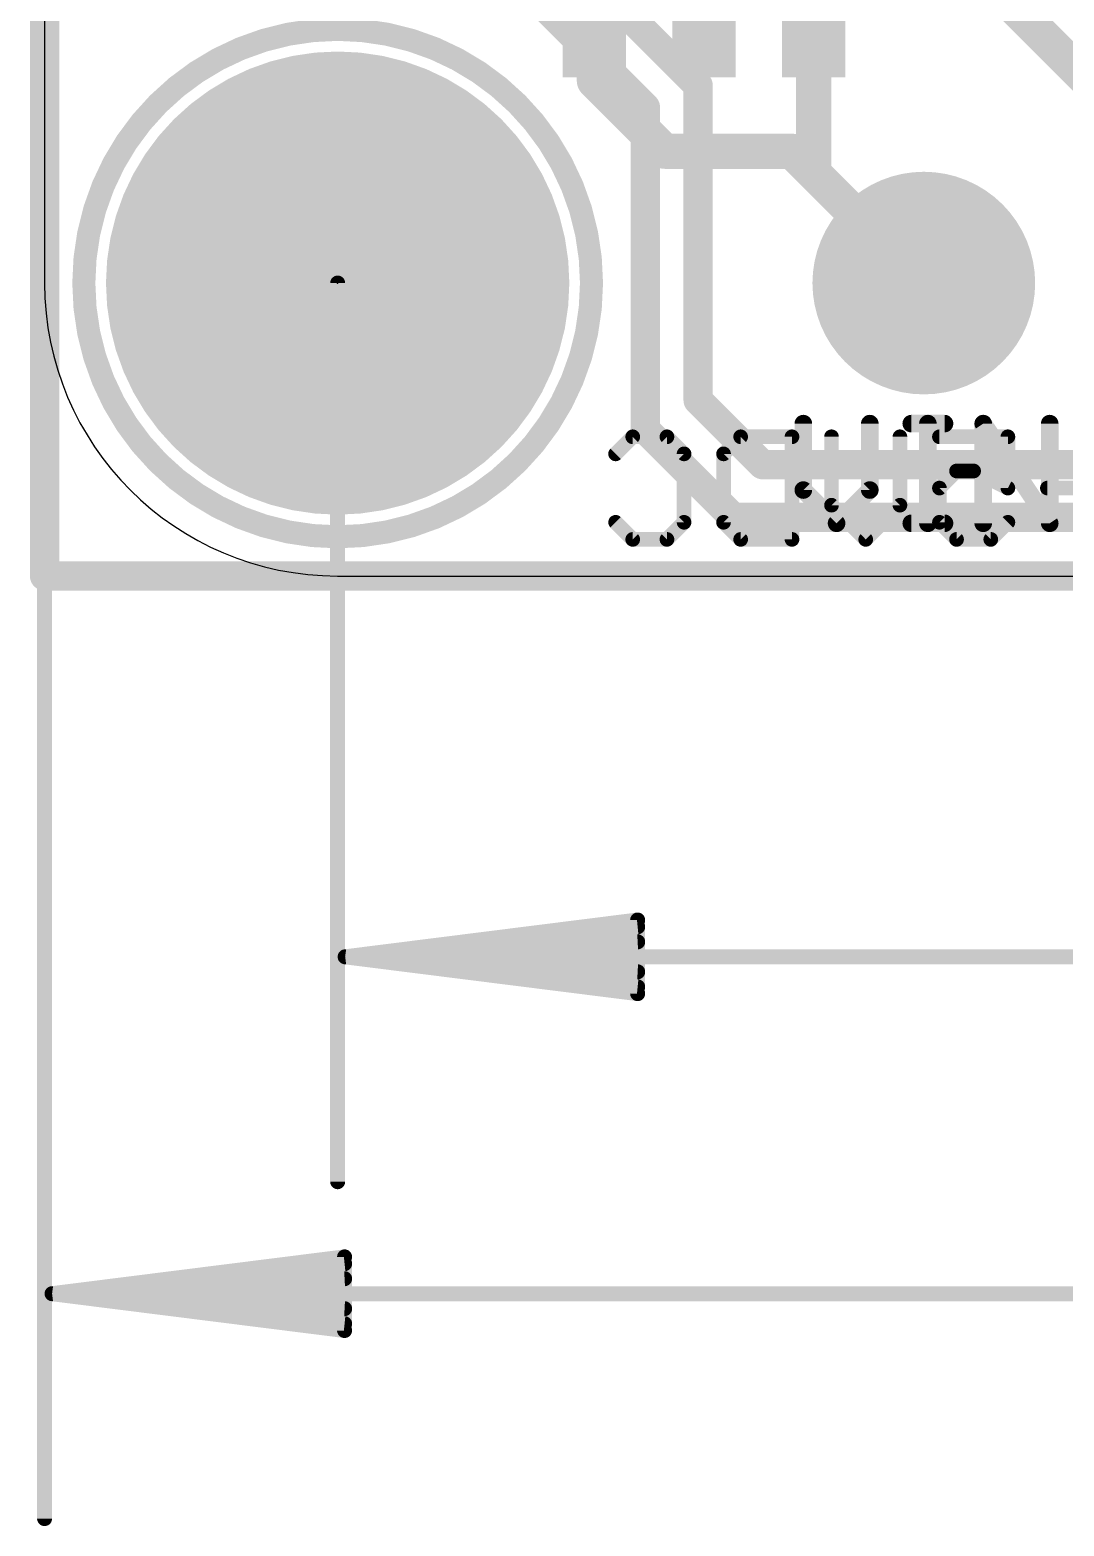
# Model space of a CAD drawing. Extents: x -0.1 to 34.1, y -8.2 to 23.
# Drawn here: x -0.13 to 8.84, y -8.24 to 4.74 of the extents above; entities that cross this region are included whole.
import ezdxf

# ---------------------------------------------------------------- set-up
doc = ezdxf.new("R2010")
doc.units = 0
for name, color, linetype in [('1', 12, 'CONTINUOUS'), ('16', 5, 'CONTINUOUS'), ('17', 110, 'CONTINUOUS'), ('20', 53, 'CONTINUOUS'), ('21', 40, 'CONTINUOUS'), ('22', 6, 'CONTINUOUS'), ('23', 40, 'CONTINUOUS'), ('47', 253, 'CONTINUOUS')]:
    doc.layers.add(name, color=color, linetype=linetype)

# ---------------------------------------------------------------- blocks, each defined once
blk = doc.blocks.new('ROUNDP')
at = {"const_width": 0.5}
blk.add_lwpolyline([(0, -0.25, 1), (0, 0.25, 1), (0, -0.25)], format="xyb", dxfattribs=at)
blk = doc.blocks.new('RECT')
blk.add_solid([(-0.5, -0.5), (0.5, -0.5), (-0.5, 0.5), (0.5, 0.5)])

msp = doc.modelspace()

# ---------------------------------------------------------------- linework, layer by layer
at = {"layer": '1'}
for points, const_width in [([(0, 0), (0, 22.86)], 0.254), ([(4.765, 4.2926), (4.765, 4.9229)], 0.3048), ([(6.665, 4.9229), (6.665, 3.495)], 0.3048), ([(10.16, 3.175), (8.321, 5.014)], 0.3048), ([(5.3746, 3.683), (4.765, 4.2926)], 0.3048), ([(6.477, 3.683), (5.3746, 3.683)], 0.3048), ([(7.62, 2.54), (6.477, 3.683)], 0.3048), ([(7.62, 2.54), (6.665, 3.495)], 0.3048), ([(25.4, 0), (0, 0)], 0.254)]:
    msp.add_lwpolyline(points, dxfattribs=dict(at, const_width=const_width))
for points, const_width in [([(4.8189, 4.3465, 1), (4.7111, 4.2388)], 0.1524), ([(4.6888, 4.2926, 1), (4.8412, 4.2926)], 0.1524), ([(5.3746, 3.7592, 1), (5.3746, 3.6068)], 0.1524), ([(5.3208, 3.6291, 1), (5.4285, 3.7369)], 0.1524), ([(6.5309, 3.7369, 1), (6.4231, 3.6291)], 0.1524), ([(6.477, 3.6068, 1), (6.477, 3.7592)], 0.1524), ([(6.7189, 3.5489, 1), (6.6111, 3.4411)], 0.1524), ([(6.5888, 3.495, 1), (6.7412, 3.495)], 0.1524), ([(7.5661, 2.4861, 1), (7.6739, 2.5939)], 0.1524), ([(7.5661, 2.4861, 1), (7.6739, 2.5939)], 0.1524), ([(0, 0.0635, 1), (0, -0.0635)], 0.127), ([(-0.0635, 0, 1), (0.0635, 0)], 0.127)]:
    msp.add_lwpolyline(points, format="xyb", dxfattribs=dict(at, const_width=const_width))
at = {"layer": '16', "const_width": 0.254}
for points in [[(0, 0), (0, 22.86)], [(3.3598, 5.9112), (5.207, 4.064)], [(4.1345, 5.7831), (5.6642, 4.2534)], [(5.6642, 4.2534), (5.6642, 1.524)], [(5.207, 4.064), (5.207, 1.27)], [(5.6642, 1.524), (6.223, 0.9652)], [(5.207, 1.27), (5.969, 0.508)], [(6.223, 0.9652), (13.716, 0.9652)], [(5.969, 0.508), (16.383, 0.508)], [(25.4, 0), (0, 0)]]:
    msp.add_lwpolyline(points, dxfattribs=at)
at = {"layer": '16', "const_width": 0.127}
for points in [[(5.7277, 4.2534, 1), (5.6007, 4.2534)], [(5.6193, 4.2085, 1), (5.7091, 4.2983)], [(5.2705, 4.064, 1), (5.1435, 4.064)], [(5.1621, 4.0191, 1), (5.2519, 4.1089)], [(5.7091, 1.5689, 1), (5.6193, 1.4791)], [(5.6007, 1.524, 1), (5.7277, 1.524)], [(5.2519, 1.3149, 1), (5.1621, 1.2251)], [(5.1435, 1.27, 1), (5.2705, 1.27)], [(6.223, 1.0287, 1), (6.223, 0.9017)], [(6.1781, 0.9203, 1), (6.2679, 1.0101)], [(5.969, 0.5715, 1), (5.969, 0.4445)], [(5.9241, 0.4631, 1), (6.0139, 0.5529)], [(0, 0.0635, 1), (0, -0.0635)], [(-0.0635, 0, 1), (0.0635, 0)]]:
    msp.add_lwpolyline(points, format="xyb", dxfattribs=at)
at = {"layer": '20'}
for p, q in [((0, 20.32), (0, 2.54)), ((2.54, 0), (22.86, 0))]:
    msp.add_line(p, q, dxfattribs=at)
msp.add_arc((2.54, 2.54), 2.54, 180, 270, dxfattribs=at)
at = {"layer": '21'}
for points, const_width in [([(2.54, 0.34, 1), (2.54, 4.74, 1), (2.54, 0.34)], 0.2), ([(6.6139, 1.3215, 1), (6.5377, 1.3215)], 0.0762), ([(7.1902, 1.3215, 1), (7.114, 1.3215)], 0.0762), ([(7.5114, 1.3596, 1), (7.5114, 1.2834)], 0.0762), ([(7.6935, 1.3215, 1), (7.6173, 1.3215)], 0.0762), ([(7.7995, 1.2834, 1), (7.7995, 1.3596)], 0.0762), ([(8.1667, 1.3427, 1), (8.1033, 1.3004)], 0.0762), ([(8.1731, 1.3215, 1), (8.0969, 1.3215)], 0.0762), ([(8.7494, 1.3215, 1), (8.6732, 1.3215)], 0.0762), ([(6.6028, 0.7723, 1), (6.5489, 0.7184)], 0.0762), ([(6.5377, 0.7453, 1), (6.6139, 0.7453)], 0.0762), ([(7.114, 0.7453, 1), (7.1902, 0.7453)], 0.0762), ([(7.179, 0.7184, 1), (7.1251, 0.7723)], 0.0762), ([(6.837, 0.4841, 1), (6.8909, 0.4303)], 0.0762), ([(6.837, 0.4303, 1), (6.8909, 0.4841)], 0.0762), ([(7.5114, 0.4953, 1), (7.5114, 0.4191)], 0.0762), ([(7.7995, 0.4191, 1), (7.7995, 0.4953)], 0.0762), ([(7.6173, 0.4572, 1), (7.6935, 0.4572)], 0.0762), ([(8.0969, 0.4572, 1), (8.1731, 0.4572)], 0.0762), ([(8.6732, 0.4572, 1), (8.7494, 0.4572)], 0.0762), ([(8.6796, 0.4361, 1), (8.743, 0.4783)], 0.0762)]:
    msp.add_lwpolyline(points, format="xyb", dxfattribs=dict(at, const_width=const_width))
at = {"layer": '21', "const_width": 0.1524}
for points in [[(6.5758, 1.3215), (6.5758, 0.7453)], [(7.1521, 0.7453), (7.1521, 1.3215)], [(7.5114, 1.3215), (7.7995, 1.3215)], [(7.6554, 0.4572), (7.6554, 1.3215)], [(8.135, 0.4572), (8.135, 1.3215)], [(8.135, 1.3215), (8.7113, 0.4572)], [(8.7113, 0.4572), (8.7113, 1.3215)], [(6.5758, 0.7453), (6.864, 0.4572)], [(6.864, 0.4572), (7.1521, 0.7453)], [(7.5114, 0.4572), (7.7995, 0.4572)]]:
    msp.add_lwpolyline(points, dxfattribs=at)
at = {"layer": '22', "const_width": 0.127}
for points in [[(4.949, 1.059), (5.0973, 1.2073)], [(5.0973, 1.2073), (5.3939, 1.2073)], [(5.3939, 1.2073), (5.5422, 1.059)], [(5.8845, 1.059), (6.0328, 1.2073)], [(6.0328, 1.2073), (6.4777, 1.2073)], [(6.4777, 1.2073), (6.4777, 0.3175)], [(6.82, 0.6141), (6.82, 1.2073)], [(7.4132, 1.2073), (7.4132, 0.6141)], [(7.7555, 1.2073), (8.3487, 1.2073)], [(8.3487, 1.2073), (8.3487, 0.7624)], [(5.5422, 1.059), (5.5422, 0.4658)], [(5.8845, 0.4658), (5.8845, 1.059)], [(7.9038, 0.9107), (7.7555, 0.7624)], [(8.0521, 0.9107), (7.9038, 0.9107)], [(8.3487, 0.7624), (8.0521, 0.9107)], [(7.7555, 0.7624), (7.7555, 0.4658)], [(9.2842, 0.7624), (8.6911, 0.7624)], [(7.1166, 0.3175), (6.82, 0.6141)], [(7.4132, 0.6141), (7.1166, 0.3175)], [(5.0973, 0.3175), (4.949, 0.4658)], [(5.5422, 0.4658), (5.3939, 0.3175)], [(6.0328, 0.3175), (5.8845, 0.4658)], [(7.7555, 0.4658), (7.9038, 0.3175)], [(8.2004, 0.3175), (8.3487, 0.4658)], [(5.3939, 0.3175), (5.0973, 0.3175)], [(6.4777, 0.3175), (6.0328, 0.3175)], [(7.9038, 0.3175), (8.2004, 0.3175)]]:
    msp.add_lwpolyline(points, dxfattribs=at)
at = {"layer": '22', "const_width": 0.0635}
for points in [[(5.0973, 1.239, 1), (5.0973, 1.1755)], [(5.1197, 1.1848, 1), (5.0748, 1.2297)], [(5.4163, 1.2297, 1), (5.3714, 1.1848)], [(5.3939, 1.1755, 1), (5.3939, 1.239)], [(6.0328, 1.239, 1), (6.0328, 1.1755)], [(6.0552, 1.1848, 1), (6.0103, 1.2297)], [(6.5094, 1.2073, 1), (6.4459, 1.2073)], [(6.4777, 1.1755, 1), (6.4777, 1.239)], [(6.8518, 1.2073, 1), (6.7883, 1.2073)], [(7.4449, 1.2073, 1), (7.3814, 1.2073)], [(7.7555, 1.239, 1), (7.7555, 1.1755)], [(8.3805, 1.2073, 1), (8.317, 1.2073)], [(8.3487, 1.1755, 1), (8.3487, 1.239)], [(4.9265, 1.0814, 1), (4.9714, 1.0365)], [(5.5739, 1.059, 1), (5.5104, 1.059)], [(5.5197, 1.0365, 1), (5.5646, 1.0814)], [(5.9163, 1.059, 1), (5.8528, 1.059)], [(5.8621, 1.0814, 1), (5.907, 1.0365)], [(7.9038, 0.9424, 1), (7.9038, 0.8789)], [(7.9263, 0.8882, 1), (7.8814, 0.9331)], [(8.0663, 0.9391, 1), (8.0379, 0.8823)], [(8.0521, 0.8789, 1), (8.0521, 0.9424)], [(7.7873, 0.7624, 1), (7.7238, 0.7624)], [(7.7331, 0.7848, 1), (7.778, 0.7399)], [(8.317, 0.7624, 1), (8.3805, 0.7624)], [(8.3345, 0.734, 1), (8.3629, 0.7908)], [(8.6911, 0.7941, 1), (8.6911, 0.7306)], [(6.8425, 0.6365, 1), (6.7976, 0.5916)], [(7.4356, 0.5916, 1), (7.3907, 0.6365)], [(4.9714, 0.4882, 1), (4.9265, 0.4433)], [(5.5646, 0.4433, 1), (5.5197, 0.4882)], [(5.907, 0.4882, 1), (5.8621, 0.4433)], [(6.7883, 0.6141, 1), (6.8518, 0.6141)], [(7.3814, 0.6141, 1), (7.4449, 0.6141)], [(7.778, 0.4882, 1), (7.7331, 0.4433)], [(8.3712, 0.4433, 1), (8.3263, 0.4882)], [(5.5104, 0.4658, 1), (5.5739, 0.4658)], [(5.8528, 0.4658, 1), (5.9163, 0.4658)], [(7.7238, 0.4658, 1), (7.7873, 0.4658)], [(5.0973, 0.3493, 1), (5.0973, 0.2858)], [(5.0748, 0.295, 1), (5.1197, 0.34)], [(5.3714, 0.34, 1), (5.4163, 0.295)], [(5.3939, 0.2858, 1), (5.3939, 0.3493)], [(6.0328, 0.3493, 1), (6.0328, 0.2858)], [(6.0103, 0.295, 1), (6.0552, 0.34)], [(6.4459, 0.3175, 1), (6.5094, 0.3175)], [(6.4777, 0.2858, 1), (6.4777, 0.3493)], [(7.0942, 0.34, 1), (7.1391, 0.295)], [(7.0942, 0.295, 1), (7.1391, 0.34)], [(7.9038, 0.3493, 1), (7.9038, 0.2858)], [(7.8814, 0.295, 1), (7.9263, 0.34)], [(8.178, 0.34, 1), (8.2229, 0.295)], [(8.2004, 0.2858, 1), (8.2004, 0.3493)]]:
    msp.add_lwpolyline(points, format="xyb", dxfattribs=at)
at = {"layer": '23'}
msp.add_point((2.54, 2.54), dxfattribs=at)
at = {"layer": '47', "const_width": 0.13}
for points in [[(0, 6.223), (0, -8.173)], [(2.54, 2.54), (2.54, -5.252)], [(2.605, -3.302), (5.14, -2.9828)], [(2.605, -3.302), (5.14, -3.042)], [(5.14, -2.9828), (5.14, -3.6212)], [(2.605, -3.302), (5.14, -3.172)], [(22.795, -3.302), (2.605, -3.302)], [(5.14, -3.6212), (2.605, -3.302)], [(5.14, -3.432), (2.605, -3.302)], [(5.14, -3.562), (2.605, -3.302)], [(0.065, -6.223), (2.6, -5.9038)], [(0.065, -6.223), (2.6, -5.963)], [(2.6, -5.9038), (2.6, -6.5422)], [(0.065, -6.223), (2.6, -6.093)], [(25.335, -6.223), (0.065, -6.223)], [(2.6, -6.5422), (0.065, -6.223)], [(2.6, -6.353), (0.065, -6.223)], [(2.6, -6.483), (0.065, -6.223)]]:
    msp.add_lwpolyline(points, dxfattribs=at)
at = {"layer": '47', "const_width": 0.065}
for points in [[(2.5725, 2.54, 1), (2.5075, 2.54)], [(5.1725, -2.9828, 1), (5.1075, -2.9828)], [(5.1441, -3.015, 1), (5.1359, -2.9505)], [(5.1433, -3.0743, 1), (5.1367, -3.0097)], [(5.1417, -3.2045, 1), (5.1383, -3.1395)], [(2.605, -3.2695, 1), (2.605, -3.3345)], [(2.6091, -3.2698, 1), (2.6009, -3.3342)], [(2.6033, -3.2695, 1), (2.6067, -3.3345)], [(2.6067, -3.2695, 1), (2.6033, -3.3345)], [(2.6083, -3.2697, 1), (2.6017, -3.3343)], [(2.6017, -3.2697, 1), (2.6083, -3.3343)], [(2.6009, -3.2698, 1), (2.6091, -3.3342)], [(5.1383, -3.4645, 1), (5.1417, -3.3995)], [(5.1367, -3.5943, 1), (5.1433, -3.5297)], [(5.1075, -3.6212, 1), (5.1725, -3.6212)], [(5.1359, -3.6535, 1), (5.1441, -3.589)], [(2.5075, -5.252, 1), (2.5725, -5.252)], [(2.6325, -5.9038, 1), (2.5675, -5.9038)], [(2.6041, -5.936, 1), (2.5959, -5.8715)], [(2.6033, -5.9953, 1), (2.5967, -5.9307)], [(2.6017, -6.1255, 1), (2.5983, -6.0605)], [(0.065, -6.1905, 1), (0.065, -6.2555)], [(0.0691, -6.1908, 1), (0.0609, -6.2552)], [(0.0633, -6.1905, 1), (0.0667, -6.2555)], [(0.0667, -6.1905, 1), (0.0633, -6.2555)], [(0.0683, -6.1907, 1), (0.0617, -6.2553)], [(0.0617, -6.1907, 1), (0.0683, -6.2553)], [(0.0609, -6.1908, 1), (0.0691, -6.2552)], [(2.5983, -6.3855, 1), (2.6017, -6.3205)], [(2.5959, -6.5745, 1), (2.6041, -6.51)], [(2.5967, -6.5153, 1), (2.6033, -6.4507)], [(2.5675, -6.5422, 1), (2.6325, -6.5422)], [(-0.0325, -8.173, 1), (0.0325, -8.173)]]:
    msp.add_lwpolyline(points, format="xyb", dxfattribs=at)

# ---------------------------------------------------------------- block references
at = {"layer": '1', "xscale": 0.55, "yscale": 1.2}
for p in [(4.765, 4.9229), (5.715, 4.9229), (6.665, 4.9229)]:
    msp.add_blockref('RECT', p, dxfattribs=at)
at = {"layer": '17', "xscale": 4.016, "yscale": 4.016}
msp.add_blockref('ROUNDP', (2.54, 2.54), dxfattribs=at)
msp.add_blockref('ROUNDP', (2.54, 2.54), dxfattribs=at)
at = {"layer": '17', "xscale": 1.9304, "yscale": 1.9304, "rotation": 90}
msp.add_blockref('ROUNDP', (7.62, 2.54), dxfattribs=at)
msp.add_blockref('ROUNDP', (7.62, 2.54), dxfattribs=at)

doc.saveas('drawing.dxf')
